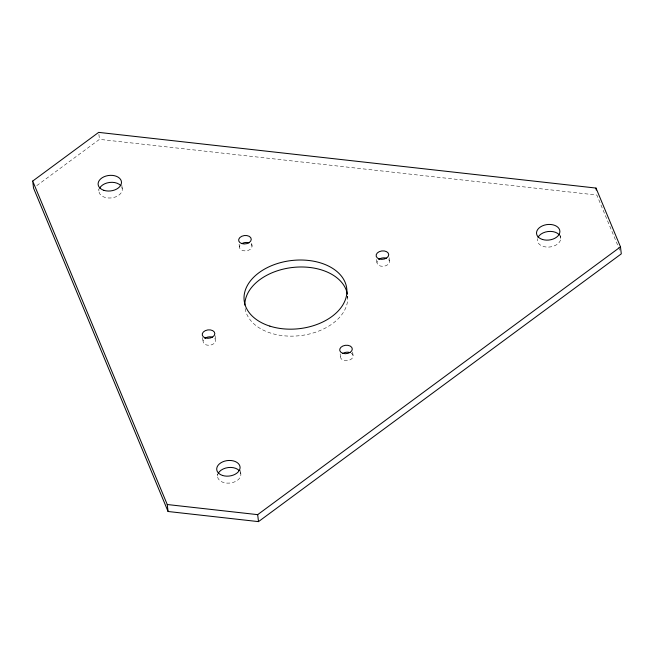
<?xml version="1.0" encoding="UTF-8"?>
<svg xmlns="http://www.w3.org/2000/svg" width="654" height="654" viewBox="0 0 654 654"><rect width="100%" height="100%" fill="white"/><g stroke="black" fill="none" stroke-linecap="round" stroke-linejoin="round"><path stroke-width="0.49" stroke-dasharray="3.27 2.45" d="M36.779 185.638L99.482 139.351L596.832 195.047L619.747 250.122M560.364 235.481L560.715 238.465M389.081 257.676L389.547 261.665M376.573 259.524L376.925 262.516M347.503 296.123L347.732 298.11M352.653 352.032L353.127 356.013M340.145 353.879L340.497 356.863M251.725 243.28L252.076 246.272M239.094 244.13L239.446 247.122M240.443 470.512L240.909 474.502M215.06 335.641L215.648 340.62M202.552 337.489L203.018 341.47M217.292 474.076L217.52 476.071M121.84 185.393L122.306 189.374M98.901 134.372L99.482 139.351M98.689 188.957L98.918 190.952M347.642 296.123A51.65 34.294 -6.7 0 1 300.153 335.641A51.65 34.294 -6.7 0 1 245.037 308.001M251.218 244.212A6.336 4.21 -6.7 0 1 245.781 250.915A6.336 4.21 -6.7 0 1 240.28 244.948M214.79 338.568A6.336 4.21 -6.7 0 1 209.354 345.271A6.336 4.21 -6.7 0 1 203.86 339.303M388.697 259.605A6.336 4.21 -6.7 0 1 383.252 266.309A6.336 4.21 -6.7 0 1 377.759 260.341M351.263 353.152A6.336 4.21 -6.7 0 1 351.656 358.833A6.336 4.21 -6.7 0 1 343.203 360.141A6.336 4.21 -6.7 0 1 341.331 354.697M240.5 472.507A11.739 7.791 -6.7 0 1 229.252 483.11A11.739 7.791 -6.7 0 1 217.913 474.019M121.897 187.379A11.739 7.791 -6.7 0 1 111.155 197.941A11.739 7.791 -6.7 0 1 99.089 189.578M559.137 234.663A11.739 7.791 -6.7 0 1 551.085 246.82A11.739 7.791 -6.7 0 1 537.506 238.669"/><path stroke-width="0.98" d="M32.7 181.068L98.664 132.378L596.015 188.066L620.482 246.877L621.3 253.85L258.502 521.622L168.07 511.493L33.517 188.041L32.7 181.068L167.252 504.52L168.07 511.493M167.252 504.52L257.676 514.649L620.482 246.877M596.015 188.066L596.252 190.061M257.676 514.649L258.502 521.622M244.833 305.026A51.65 34.294 -6.7 0 1 293.156 267.412A51.65 34.294 -6.7 0 1 347.372 294.145M242.585 243.247A6.336 4.21 -6.7 0 1 248.904 242.822M204.857 338.363A6.336 4.21 -6.7 0 1 212.476 337.178M378.756 259.401A6.336 4.21 -6.7 0 1 386.375 258.216M343.636 352.997A6.336 4.21 -6.7 0 1 349.947 352.571M218.215 473.349A11.739 7.791 -6.7 0 1 228.164 467.561A11.739 7.791 -6.7 0 1 239.331 470.692M99.612 188.229A11.739 7.791 -6.7 0 1 109.561 182.441A11.739 7.791 -6.7 0 1 120.72 185.572M538.021 237.32A11.739 7.791 -6.7 0 1 547.97 231.532A11.739 7.791 -6.7 0 1 559.137 234.663M269.865 326.125A51.65 34.294 -6.7 0 0 346.914 291.136A51.65 34.294 -6.7 0 0 269.612 266.521A51.65 34.294 -6.7 0 0 269.865 326.125M542.387 239.446A11.739 7.791 -6.7 0 0 559.898 231.491A11.739 7.791 -6.7 0 0 542.329 225.9A11.739 7.791 -6.7 0 0 542.387 239.446M222.581 475.474A11.739 7.791 -6.7 0 0 240.092 467.528A11.739 7.791 -6.7 0 0 222.523 461.928A11.739 7.791 -6.7 0 0 222.581 475.474M103.978 190.355A11.739 7.791 -6.7 0 0 121.489 182.401A11.739 7.791 -6.7 0 0 103.921 176.809A11.739 7.791 -6.7 0 0 103.978 190.355M241.8 243.59A6.336 4.21 -6.7 0 0 251.259 239.299A6.336 4.21 -6.7 0 0 241.767 236.274A6.336 4.21 -6.7 0 0 241.8 243.59M379.271 258.984A6.336 4.21 -6.7 0 0 388.729 254.692A6.336 4.21 -6.7 0 0 379.246 251.667A6.336 4.21 -6.7 0 0 379.271 258.984M342.851 353.332A6.336 4.21 -6.7 0 0 352.302 349.04A6.336 4.21 -6.7 0 0 342.819 346.023A6.336 4.21 -6.7 0 0 342.851 353.332M205.372 337.938A6.336 4.21 -6.7 0 0 214.831 333.646A6.336 4.21 -6.7 0 0 205.34 330.63A6.336 4.21 -6.7 0 0 205.372 337.938"/></g></svg>
